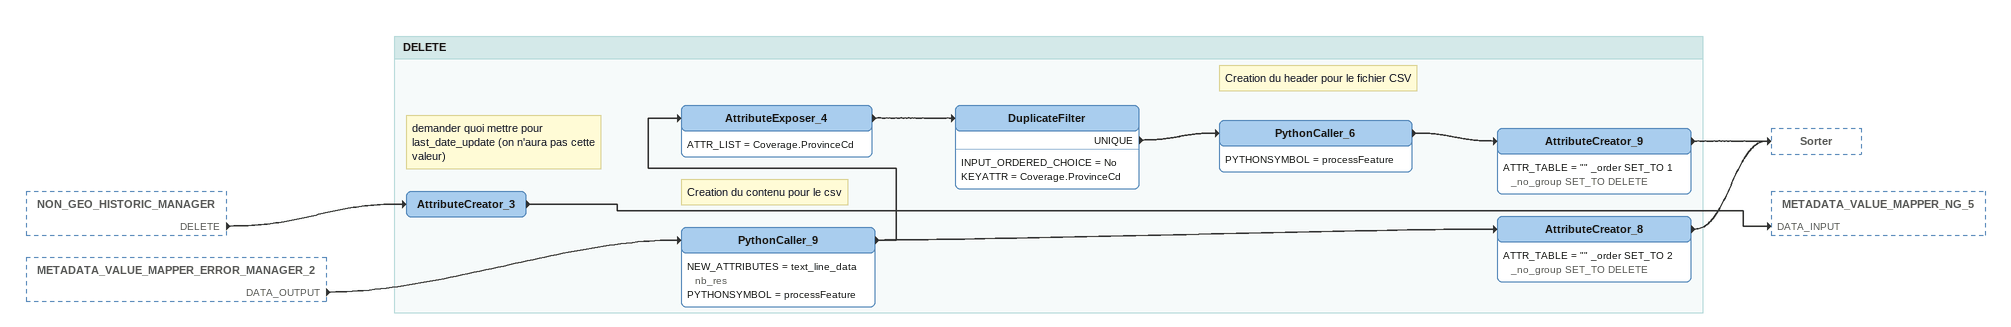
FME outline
NON_GEO_HISTORIC_MANAGER [outside]
    DELETE -> AttributeCreator_3
METADATA_VALUE_MAPPER_ERROR_MANAGER_2 [outside]
    DATA_OUTPUT -> PythonCaller_9

Bookmark: DELETE
Note: demander quoi mettre pour last_date_update (on n'aura pas cette valeur)
AttributeCreator_3
    -> METADATA_VALUE_MAPPER_NG_5 [DATA_INPUT]
Note: Creation du contenu pour le csv
PythonCaller_9
    NEW_ATTRIBUTES = text_line_data nb_res
    PYTHONSYMBOL = processFeature
    -> AttributeExposer_4
    -> AttributeCreator_8
AttributeExposer_4
    ATTR_LIST = Coverage.ProvinceCd
    -> DuplicateFilter
DuplicateFilter
    INPUT_ORDERED_CHOICE = No
    KEYATTR = Coverage.ProvinceCd
    UNIQUE -> PythonCaller_6
Note: Creation du header pour le fichier CSV
PythonCaller_6
    PYTHONSYMBOL = processFeature
    -> AttributeCreator_9
AttributeCreator_9
    ATTR_TABLE = "" _order SET_TO 1  _no_group SET_TO DELETE
    -> Sorter
AttributeCreator_8
    ATTR_TABLE = "" _order SET_TO 2  _no_group SET_TO DELETE
    -> Sorter
